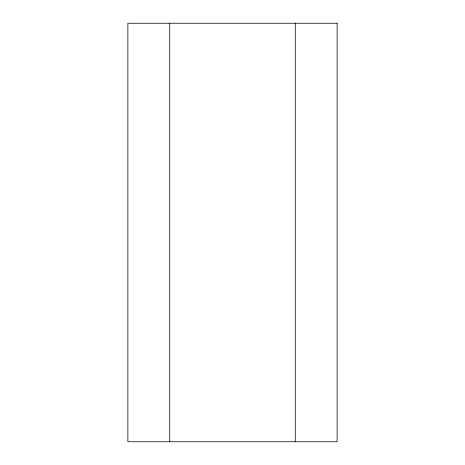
<?xml version="1.0" encoding="UTF-8"?>
<svg xmlns="http://www.w3.org/2000/svg" width="465" height="465" viewBox="0 0 465 465"><rect width="100%" height="100%" fill="white"/><g stroke="black" fill="none" stroke-linecap="round" stroke-linejoin="round"><path stroke-width="0.7" d="M295.275 23.25L295.275 441.75M169.725 23.25L169.725 441.75M337.125 23.25L127.875 23.25L127.875 441.75L337.125 441.75L337.125 23.25"/></g></svg>
